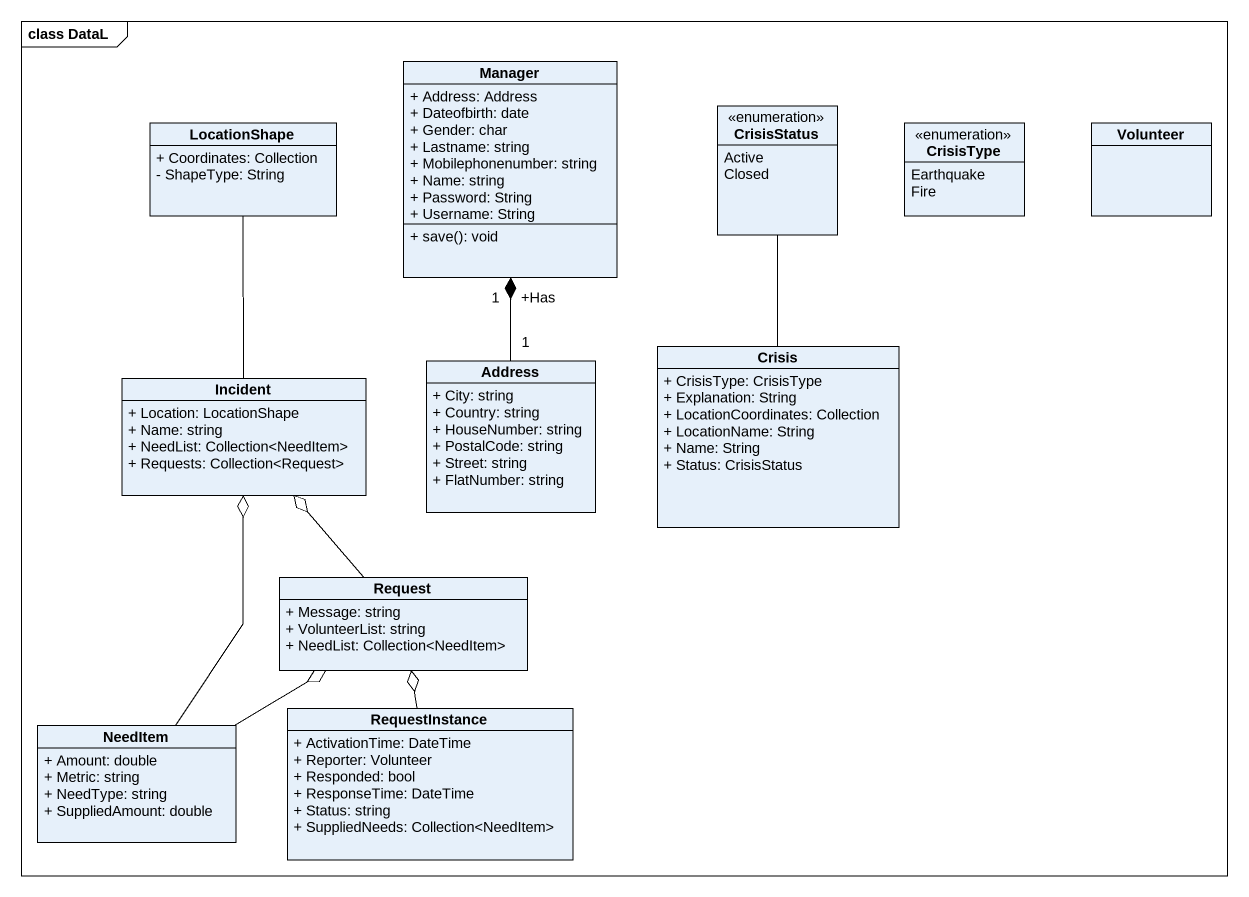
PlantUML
@startuml
mainframe class DataL
hide circle
hide empty members
skinparam classAttributeIconSize 0
class Manager {
  + Address: Address
  + Dateofbirth: date
  + Gender: char
  + Lastname: string
  + Mobilephonenumber: string
  + Name: string
  + Password: String
  + Username: String
  + save(): void
}
class LocationShape {
  + Coordinates: Collection
  - ShapeType: String
}
enum CrisisStatus {
  Active
  Closed
}
enum CrisisType {
  Earthquake
  Fire
}
class Volunteer
class Incident {
  + Location: LocationShape
  + Name: string
  + NeedList: Collection<NeedItem>
  + Requests: Collection<Request>
}
class Address {
  + City: string
  + Country: string
  + HouseNumber: string
  + PostalCode: string
  + Street: string
  + FlatNumber: string
}
class Crisis {
  + CrisisType: CrisisType
  + Explanation: String
  + LocationCoordinates: Collection
  + LocationName: String
  + Name: String
  + Status: CrisisStatus
}
class Request {
  + Message: string
  + VolunteerList: string
  + NeedList: Collection<NeedItem>
}
class NeedItem {
  + Amount: double
  + Metric: string
  + NeedType: string
  + SuppliedAmount: double
}
class RequestInstance {
  + ActivationTime: DateTime
  + Reporter: Volunteer
  + Responded: bool
  + ResponseTime: DateTime
  + Status: string
  + SuppliedNeeds: Collection<NeedItem>
}
Incident -up- LocationShape
Address "1" -up-* "+Has\n1" Manager
Crisis -up- CrisisStatus
Request -up-o Incident
NeedItem -up-o Incident
NeedItem -up-o Request
RequestInstance -up-o Request
@enduml
